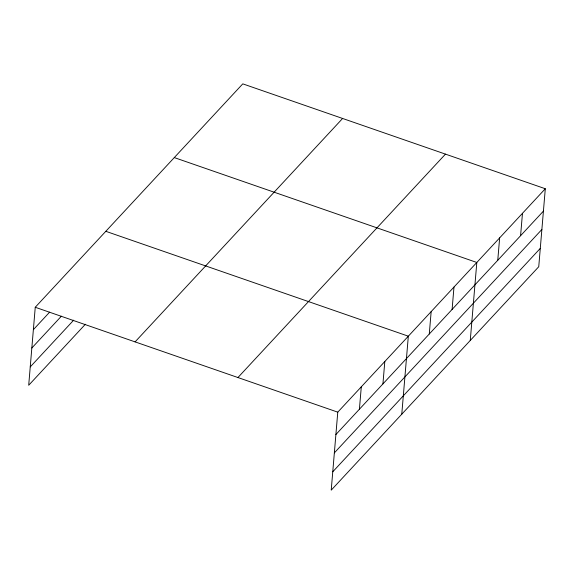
<?xml version="1.0" encoding="UTF-8"?>
<svg xmlns="http://www.w3.org/2000/svg" width="574" height="574" viewBox="0 0 574 574"><rect width="100%" height="100%" fill="white"/><g stroke="black" fill="none" stroke-linecap="round" stroke-linejoin="round"><path stroke-width="0.86" d="M545.3 188.738L337.77 412.154L331.22 490.146L538.749 266.731L545.3 188.738L242.78 83.854L35.251 307.269L28.7 385.262L85.39 324.231M359.41 409.219L361.29 386.833M382.93 383.898L384.81 361.512M401.778 414.184L408.329 336.192L105.81 231.308M429.28 334.003L431.16 311.617M452.104 309.429L453.984 287.043M470.264 340.454L476.815 262.469L174.295 157.585M497.766 260.273L499.645 237.887M520.589 235.699L522.469 213.313M33.371 329.655L49.651 312.127M31.828 348.002L61.382 316.195M30.243 366.908L73.666 320.163M135.084 341.882L342.613 118.466M237.937 377.541L445.467 154.126M335.89 434.54L543.42 211.124M334.348 452.886L541.878 229.471M332.762 471.792L540.292 248.377M35.251 307.269L337.77 412.154"/></g></svg>
